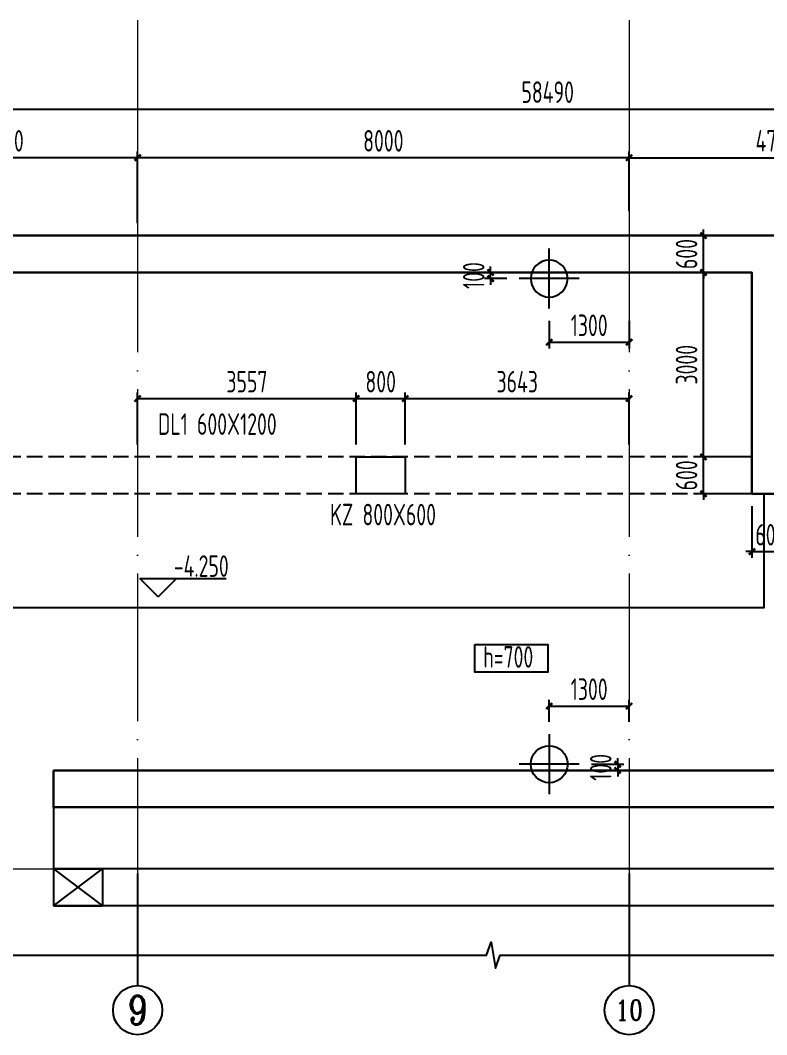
# Model space of a CAD drawing. Header units: millimetres. Extents: x -897614 to 191467, y -439928 to 101803.
# Drawn here: x -830298 to -818148, y -28668 to -12166 of the extents above; entities that cross this region are included whole.
import ezdxf
from ezdxf.enums import TextEntityAlignment as Align

# ---------------------------------------------------------------- set-up
doc = ezdxf.new("R2010")
doc.units = ezdxf.units.MM
doc.header["$LTSCALE"] = 1000
for name, pattern in [('ACAD_ISO04W100', [30, 24, -3, 0, -3]), ('DASH', [0.35, 0.25, -0.1]), ('DASHED', [19.05, 12.7, -6.35])]:
    doc.linetypes.add(name, pattern=pattern)
for name, color, linetype in [('AXIS', 3, 'Continuous'), ('COLUMN', 2, 'Continuous'), ('DIM_ELEV', 3, 'Continuous'), ('DIM_LEAD', 3, 'Continuous'), ('JG_TEXT', 7, 'Continuous'), ('ZH', 7, 'Continuous'), ('结构柱', 8, 'Continuous')]:
    doc.layers.add(name, color=color, linetype=linetype)
for name, color, linetype, lineweight in [('AXIS_TEXT', 7, 'Continuous', 18), ('Beam', 4, 'DASHED', 25), ('DOTE', 8, 'ACAD_ISO04W100', 9), ('WALL', 6, 'Continuous', 30)]:
    doc.layers.add(name, color=color, linetype=linetype, lineweight=lineweight)
doc.styles.add('_TCH_AXIS', font='COMPLEX', dxfattribs={"bigfont": 'GBCBIG'})
doc.styles.add('COMPLEX', font='COMPLEX')
doc.styles.add('TSSD', font='tssdeng.shx', dxfattribs={"width": 0.7, "bigfont": 'tssdchn.shx'})
doc.dimstyles.new('TSD', dxfattribs={"dimtxt": 350, "dimasz": 100, "dimexe": 100, "dimexo": 200, "dimgap": 100, "dimtad": 1, "dimdec": 0, "dimzin": 0, "dimdsep": 46, "dimtxsty": 'TSSD', "dimblk": 'ARCHTICK', "dimcen": 0.09, "dimclrt": 7, "dimazin": 2, "dimtfac": 1, "dimtdec": 0, "dimtix": 1, "dimtmove": 2, "dimatfit": 3, "dimfxl": 0, "dimtolj": 1, "dimtzin": 0, "dimarcsym": 0})

# ---------------------------------------------------------------- blocks, each defined once
blk = doc.blocks.new('_ArchTick')
at = {"color": 0, "linetype": 'ByBlock', "const_width": 0.4}
blk.add_lwpolyline([(-0.5, -0.5), (0.5, 0.5)], dxfattribs=at)
blk = doc.blocks.new('*D157')
at = {"layer": 'Defpoints', "color": 0, "transparency": 16777216}
for p in [(-815598, -14402), (-820388, -15469, 0), (-815598, -15669, 0)]:
    blk.add_point(p, dxfattribs=at)
at = {"layer": 'DIM_LEAD', "color": 0, "lineweight": -2, "transparency": 16777216}
for p, q in [((-820388, -15269), (-820388, -14302)), ((-815598, -15469), (-815598, -14302)), ((-820388, -14402), (-815598, -14402))]:
    blk.add_line(p, q, dxfattribs=at)
at = {"layer": 'DIM_LEAD', "color": 0, "lineweight": -2, "transparency": 16777216, "xscale": 100, "yscale": 100, "zscale": 100, "rotation": 180}
blk.add_blockref('_ArchTick', (-820388, -14402), dxfattribs=at)
at = {"layer": 'DIM_LEAD', "color": 0, "lineweight": -2, "transparency": 16777216, "xscale": 100, "yscale": 100, "zscale": 100}
blk.add_blockref('_ArchTick', (-815598, -14402), dxfattribs=at)
at = {"layer": 'DIM_LEAD', "color": 7, "transparency": 16777216, "insert": (-817993, -14127), "char_height": 350, "attachment_point": 5, "style": 'TSSD'}
blk.add_mtext('\\A1;4790', dxfattribs=at)
blk = doc.blocks.new('*D169')
at = {"layer": 'Defpoints', "color": 0, "transparency": 16777216}
for p in [(-792468, -13610), (-850958, -15669, 0), (-792468, -15669, 0)]:
    blk.add_point(p, dxfattribs=at)
at = {"layer": 'DIM_LEAD', "color": 0, "lineweight": -2, "transparency": 16777216}
for p, q in [((-850958, -15469), (-850958, -13510)), ((-792468, -15469), (-792468, -13510)), ((-850958, -13610), (-792468, -13610))]:
    blk.add_line(p, q, dxfattribs=at)
at = {"layer": 'DIM_LEAD', "color": 0, "lineweight": -2, "transparency": 16777216, "xscale": 100, "yscale": 100, "zscale": 100, "rotation": 180}
blk.add_blockref('_ArchTick', (-850958, -13610), dxfattribs=at)
at = {"layer": 'DIM_LEAD', "color": 0, "lineweight": -2, "transparency": 16777216, "xscale": 100, "yscale": 100, "zscale": 100}
blk.add_blockref('_ArchTick', (-792468, -13610), dxfattribs=at)
at = {"layer": 'DIM_LEAD', "color": 7, "transparency": 16777216, "insert": (-821713, -13335), "char_height": 350, "attachment_point": 5, "style": 'TSSD'}
blk.add_mtext('\\A1;58490', dxfattribs=at)
blk = doc.blocks.new('A$C3ABC6A2D')
at = {"color": 5, "linetype": 'Continuous'}
for p, q in [((-25371, -6781), (-25371, -8381)), ((-7550, -6781), (-25371, -6781)), ((-25371, -7781), (-25371, -8381)), ((-25371, -7781), (-24571, -8381)), ((-25371, -8381), (-24571, -7781)), ((-7550, -7781), (-25371, -7781)), ((-25370, -7781), (-24571, -7781)), ((-24571, -7781), (-24571, -8381)), ((-7550, -8381), (-25371, -8381)), ((-25370, -8381), (-24571, -8381))]:
    blk.add_line(p, q, dxfattribs=at)
at = {"color": 5}
blk.add_lwpolyline([(-47829, -6467), (-47829, -7330), (-47619, -7406), (-48039, -7480), (-47829, -7555), (-47829, -9187), (-18323, -9187), (-18246, -8977), (-18172, -9397), (-18098, -9187), (4605, -9187), (4605, -7555), (4395, -7480), (4815, -7406), (4605, -7330), (4605, -6467)], dxfattribs=at)
blk = doc.blocks.new('*D364')
at = {"layer": 'Defpoints', "color": 0, "transparency": 16777216}
for p in [(-818388, -19869), (-817788, -19869), (-817788, -20810)]:
    blk.add_point(p, dxfattribs=at)
at = {"layer": 'DIM_LEAD', "color": 0, "lineweight": -2, "transparency": 16777216}
for p, q in [((-818388, -20069), (-818388, -20910)), ((-817788, -20069), (-817788, -20910)), ((-818388, -20810), (-818488, -20810)), ((-818388, -20810), (-817788, -20810)), ((-817788, -20810), (-817688, -20810))]:
    blk.add_line(p, q, dxfattribs=at)
at = {"layer": 'DIM_LEAD', "color": 0, "lineweight": -2, "transparency": 16777216, "xscale": 100, "yscale": 100, "zscale": 100}
blk.add_blockref('_ArchTick', (-818388, -20810), dxfattribs=at)
at = {"layer": 'DIM_LEAD', "color": 0, "lineweight": -2, "transparency": 16777216, "xscale": 100, "yscale": 100, "zscale": 100, "rotation": 180}
blk.add_blockref('_ArchTick', (-817788, -20810), dxfattribs=at)
at = {"layer": 'DIM_LEAD', "color": 7, "transparency": 16777216, "insert": (-818088, -20535), "char_height": 350, "attachment_point": 5, "style": 'TSSD'}
blk.add_mtext('\\A1;600', dxfattribs=at)
blk = doc.blocks.new('*D366')
at = {"layer": 'Defpoints', "color": 0, "transparency": 16777216}
for p in [(-819178, -19269), (-818388, -19269), (-818388, -19869)]:
    blk.add_point(p, dxfattribs=at)
at = {"layer": 'DIM_LEAD', "color": 0, "lineweight": -2, "transparency": 16777216}
for p, q in [((-818588, -19269), (-819278, -19269)), ((-819178, -19269), (-819178, -19169)), ((-819178, -19869), (-819178, -19269)), ((-818588, -19869), (-819278, -19869)), ((-819178, -19869), (-819178, -19969))]:
    blk.add_line(p, q, dxfattribs=at)
at = {"layer": 'DIM_LEAD', "color": 0, "lineweight": -2, "transparency": 16777216, "xscale": 100, "yscale": 100, "zscale": 100}
for p, rotation in [((-819178, -19269), 270), ((-819178, -19869), 90)]:
    blk.add_blockref('_ArchTick', p, dxfattribs=dict(at, rotation=rotation))
at = {"layer": 'DIM_LEAD', "color": 7, "transparency": 16777216, "insert": (-819453, -19569), "char_height": 350, "attachment_point": 5, "rotation": 90, "style": 'TSSD'}
blk.add_mtext('\\A1;600', dxfattribs=at)
blk = doc.blocks.new('*D367')
at = {"layer": 'Defpoints', "color": 0, "transparency": 16777216}
for p in [(-819178, -16269), (-818388, -16269), (-818388, -19269)]:
    blk.add_point(p, dxfattribs=at)
at = {"layer": 'DIM_LEAD', "color": 0, "lineweight": -2, "transparency": 16777216}
for p, q in [((-818588, -16269), (-819278, -16269)), ((-819178, -19269), (-819178, -16269)), ((-818588, -19269), (-819278, -19269))]:
    blk.add_line(p, q, dxfattribs=at)
at = {"layer": 'DIM_LEAD', "color": 0, "lineweight": -2, "transparency": 16777216, "xscale": 100, "yscale": 100, "zscale": 100}
for p, rotation in [((-819178, -16269), 90), ((-819178, -19269), 270)]:
    blk.add_blockref('_ArchTick', p, dxfattribs=dict(at, rotation=rotation))
at = {"layer": 'DIM_LEAD', "color": 7, "transparency": 16777216, "insert": (-819453, -17769), "char_height": 350, "attachment_point": 5, "rotation": 90, "style": 'TSSD'}
blk.add_mtext('\\A1;3000', dxfattribs=at)
blk = doc.blocks.new('*D368')
at = {"layer": 'Defpoints', "color": 0, "transparency": 16777216}
for p in [(-819178, -15669), (-818388, -15669, 0), (-818388, -16269)]:
    blk.add_point(p, dxfattribs=at)
at = {"layer": 'DIM_LEAD', "color": 0, "lineweight": -2, "transparency": 16777216}
for p, q in [((-818588, -15669), (-819278, -15669)), ((-819178, -15669), (-819178, -15569)), ((-819178, -16269), (-819178, -15669)), ((-818588, -16269), (-819278, -16269)), ((-819178, -16269), (-819178, -16369))]:
    blk.add_line(p, q, dxfattribs=at)
at = {"layer": 'DIM_LEAD', "color": 0, "lineweight": -2, "transparency": 16777216, "xscale": 100, "yscale": 100, "zscale": 100}
for p, rotation in [((-819178, -15669), 270), ((-819178, -16269), 90)]:
    blk.add_blockref('_ArchTick', p, dxfattribs=dict(at, rotation=rotation))
at = {"layer": 'DIM_LEAD', "color": 7, "transparency": 16777216, "insert": (-819453, -15969), "char_height": 350, "attachment_point": 5, "rotation": 90, "style": 'TSSD'}
blk.add_mtext('\\A1;600', dxfattribs=at)
blk = doc.blocks.new('*D369')
at = {"layer": 'Defpoints', "color": 0, "transparency": 16777216}
for p in [(-828388, -14402), (-820388, -15469, 0), (-828388, -15669, 0)]:
    blk.add_point(p, dxfattribs=at)
at = {"layer": 'DIM_LEAD', "color": 0, "lineweight": -2, "transparency": 16777216}
for p, q in [((-828388, -15469), (-828388, -14302)), ((-820388, -15269), (-820388, -14302)), ((-820388, -14402), (-828388, -14402))]:
    blk.add_line(p, q, dxfattribs=at)
at = {"layer": 'DIM_LEAD', "color": 0, "lineweight": -2, "transparency": 16777216, "xscale": 100, "yscale": 100, "zscale": 100, "rotation": 180}
blk.add_blockref('_ArchTick', (-828388, -14402), dxfattribs=at)
at = {"layer": 'DIM_LEAD', "color": 0, "lineweight": -2, "transparency": 16777216, "xscale": 100, "yscale": 100, "zscale": 100}
blk.add_blockref('_ArchTick', (-820388, -14402), dxfattribs=at)
at = {"layer": 'DIM_LEAD', "color": 7, "transparency": 16777216, "insert": (-824388, -14127), "char_height": 350, "attachment_point": 5, "style": 'TSSD'}
blk.add_mtext('\\A1;8000', dxfattribs=at)
blk = doc.blocks.new('*D370')
at = {"layer": 'Defpoints', "color": 0, "transparency": 16777216}
for p in [(-832758, -14402), (-832758, -15669, 0), (-828388, -15669, 0)]:
    blk.add_point(p, dxfattribs=at)
at = {"layer": 'DIM_LEAD', "color": 0, "lineweight": -2, "transparency": 16777216}
for p, q in [((-832758, -15469), (-832758, -14302)), ((-828388, -15469), (-828388, -14302)), ((-828388, -14402), (-832758, -14402))]:
    blk.add_line(p, q, dxfattribs=at)
at = {"layer": 'DIM_LEAD', "color": 0, "lineweight": -2, "transparency": 16777216, "xscale": 100, "yscale": 100, "zscale": 100, "rotation": 180}
blk.add_blockref('_ArchTick', (-832758, -14402), dxfattribs=at)
at = {"layer": 'DIM_LEAD', "color": 0, "lineweight": -2, "transparency": 16777216, "xscale": 100, "yscale": 100, "zscale": 100}
blk.add_blockref('_ArchTick', (-828388, -14402), dxfattribs=at)
at = {"layer": 'DIM_LEAD', "color": 7, "transparency": 16777216, "insert": (-830573, -14127), "char_height": 350, "attachment_point": 5, "style": 'TSSD'}
blk.add_mtext('\\A1;4370', dxfattribs=at)
blk = doc.blocks.new('*D694')
at = {"layer": 'Defpoints', "color": 0, "transparency": 16777216}
for p in [(-824831, -18320), (-828388, -19269, 0), (-824831, -19269, 0)]:
    blk.add_point(p, dxfattribs=at)
at = {"layer": 'DIM_LEAD', "color": 0, "lineweight": -2, "transparency": 16777216}
for p, q in [((-828388, -19069), (-828388, -18220)), ((-824831, -19069), (-824831, -18220)), ((-828388, -18320), (-824831, -18320))]:
    blk.add_line(p, q, dxfattribs=at)
at = {"layer": 'DIM_LEAD', "color": 0, "lineweight": -2, "transparency": 16777216, "xscale": 100, "yscale": 100, "zscale": 100, "rotation": 180}
blk.add_blockref('_ArchTick', (-828388, -18320), dxfattribs=at)
at = {"layer": 'DIM_LEAD', "color": 0, "lineweight": -2, "transparency": 16777216, "xscale": 100, "yscale": 100, "zscale": 100}
blk.add_blockref('_ArchTick', (-824831, -18320), dxfattribs=at)
at = {"layer": 'DIM_LEAD', "color": 7, "transparency": 16777216, "insert": (-826609, -18045), "char_height": 350, "attachment_point": 5, "style": 'TSSD'}
blk.add_mtext('\\A1;3557', dxfattribs=at)
blk = doc.blocks.new('*D695')
at = {"layer": 'Defpoints', "color": 0, "transparency": 16777216}
for p in [(-824031, -18320), (-824831, -19269, 0), (-824031, -19269)]:
    blk.add_point(p, dxfattribs=at)
at = {"layer": 'DIM_LEAD', "color": 0, "lineweight": -2, "transparency": 16777216}
for p, q in [((-824831, -19069), (-824831, -18220)), ((-824031, -19069), (-824031, -18220)), ((-824831, -18320), (-824031, -18320))]:
    blk.add_line(p, q, dxfattribs=at)
at = {"layer": 'DIM_LEAD', "color": 0, "lineweight": -2, "transparency": 16777216, "xscale": 100, "yscale": 100, "zscale": 100, "rotation": 180}
blk.add_blockref('_ArchTick', (-824831, -18320), dxfattribs=at)
at = {"layer": 'DIM_LEAD', "color": 0, "lineweight": -2, "transparency": 16777216, "xscale": 100, "yscale": 100, "zscale": 100}
blk.add_blockref('_ArchTick', (-824031, -18320), dxfattribs=at)
at = {"layer": 'DIM_LEAD', "color": 7, "transparency": 16777216, "insert": (-824431, -18045), "char_height": 350, "attachment_point": 5, "style": 'TSSD'}
blk.add_mtext('\\A1;800', dxfattribs=at)
blk = doc.blocks.new('*D696')
at = {"layer": 'Defpoints', "color": 0, "transparency": 16777216}
for p in [(-820388, -18320), (-824031, -19269), (-820388, -19269)]:
    blk.add_point(p, dxfattribs=at)
at = {"layer": 'DIM_LEAD', "color": 0, "lineweight": -2, "transparency": 16777216}
for p, q in [((-824031, -19069), (-824031, -18220)), ((-820388, -19069), (-820388, -18220)), ((-824031, -18320), (-820388, -18320))]:
    blk.add_line(p, q, dxfattribs=at)
at = {"layer": 'DIM_LEAD', "color": 0, "lineweight": -2, "transparency": 16777216, "xscale": 100, "yscale": 100, "zscale": 100, "rotation": 180}
blk.add_blockref('_ArchTick', (-824031, -18320), dxfattribs=at)
at = {"layer": 'DIM_LEAD', "color": 0, "lineweight": -2, "transparency": 16777216, "xscale": 100, "yscale": 100, "zscale": 100}
blk.add_blockref('_ArchTick', (-820388, -18320), dxfattribs=at)
at = {"layer": 'DIM_LEAD', "color": 7, "transparency": 16777216, "insert": (-822209, -18045), "char_height": 350, "attachment_point": 5, "style": 'TSSD'}
blk.add_mtext('\\A1;3643', dxfattribs=at)
blk = doc.blocks.new('_axiso')
blk.add_circle((0, 0), 0.5)
at = {"layer": 'AXIS_TEXT', "style": 'COMPLEX', "width": 1.041667}
blk.add_attdef('A', text='', height=0.56, dxfattribs=at).set_placement((-0.25, -0.28), (0.25, -0.28), align=Align.FIT)
blk = doc.blocks.new('A$C43B021FD')
at = {"layer": '结构柱', "ltscale": 10}
blk.add_lwpolyline([(250, -4975), (1950, -4975), (1950, -5450), (14570, -5450), (14570, -3600), (14370, -3600), (14370, 0), (0, 0), (0, -4975)], close=True, dxfattribs=at)
blk = doc.blocks.new('A$C74342322')
at = {"layer": 'ZH'}
for p, q in [((0, -488), (0, 488)), ((-488, 0), (488, 0))]:
    blk.add_line(p, q, dxfattribs=at)
blk.add_circle((0, 0), 300, dxfattribs=at)
blk = doc.blocks.new('*D1140')
at = {"layer": 'Defpoints', "color": 0, "transparency": 16777216}
for p in [(-821688, -16857, 0), (-820388, -16857, 0), (-820388, -17403)]:
    blk.add_point(p, dxfattribs=at)
at = {"layer": 'DIM_LEAD', "color": 0, "lineweight": -2, "transparency": 16777216}
for p, q in [((-821688, -17057), (-821688, -17503)), ((-820388, -17057), (-820388, -17503)), ((-821688, -17403), (-820388, -17403))]:
    blk.add_line(p, q, dxfattribs=at)
at = {"layer": 'DIM_LEAD', "color": 0, "lineweight": -2, "transparency": 16777216, "xscale": 100, "yscale": 100, "zscale": 100, "rotation": 180}
blk.add_blockref('_ArchTick', (-821688, -17403), dxfattribs=at)
at = {"layer": 'DIM_LEAD', "color": 0, "lineweight": -2, "transparency": 16777216, "xscale": 100, "yscale": 100, "zscale": 100}
blk.add_blockref('_ArchTick', (-820388, -17403), dxfattribs=at)
at = {"layer": 'DIM_LEAD', "color": 7, "transparency": 16777216, "insert": (-821038, -17128), "char_height": 350, "attachment_point": 5, "style": 'TSSD'}
blk.add_mtext('\\A1;1300', dxfattribs=at)
blk = doc.blocks.new('*D1141')
at = {"layer": 'Defpoints', "color": 0, "transparency": 16777216}
for p in [(-822642, -16269), (-822176, -16269, 0), (-822176, -16369, 0)]:
    blk.add_point(p, dxfattribs=at)
at = {"layer": 'DIM_LEAD', "color": 0, "lineweight": -2, "transparency": 16777216}
for p, q in [((-822642, -16269), (-822642, -16169)), ((-822376, -16269), (-822742, -16269)), ((-822642, -16369), (-822642, -16269)), ((-822376, -16369), (-822742, -16369)), ((-822642, -16369), (-822642, -16469))]:
    blk.add_line(p, q, dxfattribs=at)
at = {"layer": 'DIM_LEAD', "color": 0, "lineweight": -2, "transparency": 16777216, "xscale": 100, "yscale": 100, "zscale": 100}
for p, rotation in [((-822642, -16269), 270), ((-822642, -16369), 90)]:
    blk.add_blockref('_ArchTick', p, dxfattribs=dict(at, rotation=rotation))
at = {"layer": 'DIM_LEAD', "color": 7, "transparency": 16777216, "insert": (-822917, -16319), "char_height": 350, "attachment_point": 5, "rotation": 90, "style": 'TSSD'}
blk.add_mtext('\\A1;100', dxfattribs=at)
blk = doc.blocks.new('*D1144')
at = {"layer": 'Defpoints', "color": 0, "transparency": 16777216}
for p in [(-821199, -24269, 0), (-821199, -24369, 0), (-820574, -24369)]:
    blk.add_point(p, dxfattribs=at)
at = {"layer": 'DIM_LEAD', "color": 0, "lineweight": -2, "transparency": 16777216}
for p, q in [((-820574, -24269), (-820574, -24169)), ((-820999, -24269), (-820474, -24269)), ((-820999, -24369), (-820474, -24369)), ((-820574, -24269), (-820574, -24369)), ((-820574, -24369), (-820574, -24469))]:
    blk.add_line(p, q, dxfattribs=at)
at = {"layer": 'DIM_LEAD', "color": 0, "lineweight": -2, "transparency": 16777216, "xscale": 100, "yscale": 100, "zscale": 100}
for p, rotation in [((-820574, -24269), 270), ((-820574, -24369), 90)]:
    blk.add_blockref('_ArchTick', p, dxfattribs=dict(at, rotation=rotation))
at = {"layer": 'DIM_LEAD', "color": 7, "transparency": 16777216, "insert": (-820849, -24319), "char_height": 350, "attachment_point": 5, "rotation": 90, "style": 'TSSD'}
blk.add_mtext('\\A1;100', dxfattribs=at)
blk = doc.blocks.new('*D1145')
at = {"layer": 'Defpoints', "color": 0, "transparency": 16777216}
for p in [(-820388, -23322), (-821688, -23780, 0), (-820388, -23780, 0)]:
    blk.add_point(p, dxfattribs=at)
at = {"layer": 'DIM_LEAD', "color": 0, "lineweight": -2, "transparency": 16777216}
for p, q in [((-821688, -23580), (-821688, -23222)), ((-820388, -23580), (-820388, -23222)), ((-821688, -23322), (-820388, -23322))]:
    blk.add_line(p, q, dxfattribs=at)
at = {"layer": 'DIM_LEAD', "color": 0, "lineweight": -2, "transparency": 16777216, "xscale": 100, "yscale": 100, "zscale": 100, "rotation": 180}
blk.add_blockref('_ArchTick', (-821688, -23322), dxfattribs=at)
at = {"layer": 'DIM_LEAD', "color": 0, "lineweight": -2, "transparency": 16777216, "xscale": 100, "yscale": 100, "zscale": 100}
blk.add_blockref('_ArchTick', (-820388, -23322), dxfattribs=at)
at = {"layer": 'DIM_LEAD', "color": 7, "transparency": 16777216, "insert": (-821038, -23047), "char_height": 350, "attachment_point": 5, "style": 'TSSD'}
blk.add_mtext('\\A1;1300', dxfattribs=at)

msp = doc.modelspace()

# ---------------------------------------------------------------- linework, layer by layer
at = {"layer": 'AXIS'}
for p, q in [((-828387.84766, -26047.94676, 0), (-828387.84766, -27867.79672, 0)), ((-820387.84766, -26047.94676, 0), (-820387.84766, -27867.79672, 0))]:
    msp.add_line(p, q, dxfattribs=at)
at = {"layer": 'Beam', "linetype": 'DASH'}
for p, q in [((-818388.3496, -19268.67855, 0), (-832758.31444, -19268.67866, 0)), ((-818388.3496, -19868.67855, 0), (-832758.31444, -19868.67866, 0))]:
    msp.add_line(p, q, dxfattribs=at)
at = {"layer": 'COLUMN', "ltscale": 10}
msp.add_lwpolyline([(-824830.80116, -19268.67866), (-824030.80116, -19268.67866), (-824030.80116, -19868.67866), (-824830.80116, -19868.67866)], close=True, dxfattribs=at)
at = {"layer": 'DIM_ELEV'}
for p, q in [((-828053.6136, -21543.94107), (-828353.6136, -21243.94107)), ((-828353.6136, -21243.94107), (-826944.82118, -21243.94107)), ((-828053.6136, -21543.94107), (-827753.6136, -21243.94107))]:
    msp.add_line(p, q, dxfattribs=at)
at = {"layer": 'DOTE', "ltscale": 0.1}
for p, q in [((-828387.84766, -12166.20268, 0), (-828387.84766, -26047.94676, 0)), ((-820387.84766, -12166.20268, 0), (-820387.84766, -26047.94676, 0)), ((-852217.08157, -25968.65782, 0), (-793914.74856, -25968.65782, 0))]:
    msp.add_line(p, q, dxfattribs=at)
at = {"layer": 'JG_TEXT'}
msp.add_lwpolyline([(-822896.76418, -22322.83155), (-821713.22485, -22322.83155), (-821713.22485, -22768.34726), (-822896.76418, -22768.34726)], close=True, dxfattribs=at)
at = {"layer": 'WALL'}
for p, q in [((-832758.31444, -15668.67908, 0), (-792467.86297, -15668.67984, 0)), ((-832758.31444, -16268.67918, 0), (-818388.3496, -16268.67942, 0)), ((-818388.3496, -16268.67865), (-818388.3496, -19868.67866)), ((-818388.3496, -19868.67866), (-809588.36288, -19868.67866))]:
    msp.add_line(p, q, dxfattribs=at)
at = {"layer": 'WALL', "elevation": 0}
msp.add_lwpolyline([(-829758.82772, -24368.65782), (-811938.31444, -24368.65782), (-811938.31444, -24968.65782), (-829758.82772, -24968.65782)], close=True, dxfattribs=at)

# ---------------------------------------------------------------- block references
at = {"color": 1, "ltscale": 10}
msp.add_blockref('A$C3ABC6A2D', (-804387.92042, -18187.79183, 0), dxfattribs=at)
at = {"layer": 'AXIS'}
ref = msp.add_blockref('_axiso', (-828387.84766, -28267.79672, 0), dxfattribs=dict(at, xscale=800, yscale=800, zscale=800))
ref.add_attrib('A', '9', dxfattribs={"layer": 'AXIS_TEXT', "ltscale": 10, "height": 465.94816, "style": '_TCH_AXIS'}).set_placement((-828543.16371, -28500.7708, 0), (-828232.5316, -28500.7708, 0), align=Align.FIT)
ref = msp.add_blockref('_axiso', (-820387.84766, -28267.79672, 0), dxfattribs=dict(at, xscale=800, yscale=800, zscale=800))
ref.add_attrib('A', '10', dxfattribs={"layer": 'AXIS_TEXT', "ltscale": 10, "height": 328.445495, "style": '_TCH_AXIS'}).set_placement((-820614.63145, -28432.01947, 0), (-820161.06386, -28432.01947, 0), align=Align.FIT)
at = {"layer": 'DIM_LEAD'}
msp.add_blockref('A$C43B021FD', (-832758.31444, -16268.67918, 0), dxfattribs=at)
at = {"layer": 'DOTE', "xscale": -1}
msp.add_blockref('A$C74342322', (-821687.86288, -16368.65847, 0), dxfattribs=at)
at = {"layer": 'DOTE', "rotation": 180}
msp.add_blockref('A$C74342322', (-821687.86274, -24268.67891, 0), dxfattribs=at)

# ---------------------------------------------------------------- texts
at = {"layer": 'DIM_ELEV', "style": 'TSSD', "width": 0.7}
msp.add_text('-4.250', height=350, dxfattribs=at).set_placement((-827798.08821, -21219.84602))
at = {"layer": 'JG_TEXT', "style": 'TSSD', "width": 0.7}
for s, p in [('DL1 600X1200', (-828056.43192, -18909.8607)), ('KZ 800X600', (-825254.7077, -20381.51961)), ('h=700', (-822762.80651, -22696.87335))]:
    msp.add_text(s, height=350, dxfattribs=at).set_placement(p)

# ---------------------------------------------------------------- dimensions: what is measured, and where the dimension line sits
at = {"layer": 'DIM_LEAD'}
for base, p1, p2, picture, middle in [((-792467.86297, -13610.03635), (-850958.31444, -15668.65782, 0), (-792467.86297, -15668.68072, 0), '*D169', (-821713.08871, -13335.03635)), ((-832758.31444, -14401.66514), (-828387.84766, -15668.65792, 0), (-832758.31444, -15668.65783, 0), '*D370', (-830573.08105, -14126.66514)), ((-828387.84766, -14401.66514), (-820387.84766, -15468.67932, 0), (-828387.84766, -15668.65792, 0), '*D369', (-824387.84766, -14126.66514)), ((-815597.84767, -14401.66514), (-820387.84766, -15468.67932, 0), (-815597.84767, -15668.67941, 0), '*D157', (-817992.84766, -14126.66514)), ((-824830.80116, -18320.00038), (-828387.84766, -19268.67862, 0), (-824830.80116, -19268.6786, 0), '*D694', (-826609.32441, -18045.00038)), ((-824030.80116, -18320.00038), (-824830.80116, -19268.6786, 0), (-824030.80116, -19268.67859), '*D695', (-824430.80116, -18045.00038)), ((-820387.84766, -18320.00038), (-824030.80116, -19268.67859), (-820387.84766, -19268.67856), '*D696', (-822209.32441, -18045.00038)), ((-817788.3496, -20810.11675), (-818388.3496, -19868.67866), (-817788.3496, -19868.67866), '*D364', (-818088.3496, -20535.11675))]:
    dim = msp.add_linear_dim(base=base, p1=p1, p2=p2, dimstyle='TSD', dxfattribs=at)
    dim.commit()
    dim.dimension.update_dxf_attribs({"geometry": picture, "text_midpoint": middle})
for base, p1, p2, picture, middle in [((-819177.95644, -15668.67935), (-818388.3496, -16268.67865), (-818388.3496, -15668.67935, 0), '*D368', (-819452.95644, -15968.679)), ((-819177.95644, -16268.67865), (-818388.3496, -19268.67914), (-818388.3496, -16268.67865), '*D367', (-819452.95644, -17768.67889)), ((-819177.95644, -19268.67914), (-818388.3496, -19868.67866), (-818388.3496, -19268.67914), '*D366', (-819452.95644, -19568.6789))]:
    dim = msp.add_linear_dim(base=base, p1=p1, p2=p2, angle=90, dimstyle='TSD', dxfattribs=at)
    dim.commit()
    dim.dimension.update_dxf_attribs({"geometry": picture, "text_midpoint": middle})
for base, p1, p2, picture, middle in [((-822642.38044, -16268.69508), (-822176.35127, -16368.65847, 0), (-822176.35112, -16268.69508, 0), '*D1141', (-822917.38044, -16318.67678)), ((-820573.67085, -24368.67892, 0), (-821199.37436, -24268.67891, 0), (-821199.37436, -24368.67892, 0), '*D1144', (-820848.67085, -24318.67892, 0))]:
    dim = msp.add_linear_dim(base=base, p1=p1, p2=p2, angle=90, dimstyle='TSD', override={"dimfxl": 250}, dxfattribs=at)
    dim.commit()
    dim.dimension.update_dxf_attribs({"geometry": picture, "text_midpoint": middle})
for base, p1, p2, picture, middle in [((-820387.84766, -17403.38684), (-821687.86288, -16857.14686, 0), (-820387.84766, -16857.14686, 0), '*D1140', (-821037.85527, -17128.38684)), ((-820387.84766, -23322.30334), (-821687.86274, -23780.19053, 0), (-820387.84766, -23780.19053, 0), '*D1145', (-821037.8552, -23047.30334))]:
    dim = msp.add_linear_dim(base=base, p1=p1, p2=p2, dimstyle='TSD', override={"dimfxl": 250}, dxfattribs=at)
    dim.commit()
    dim.dimension.update_dxf_attribs({"geometry": picture, "text_midpoint": middle})

doc.saveas('drawing.dxf')
